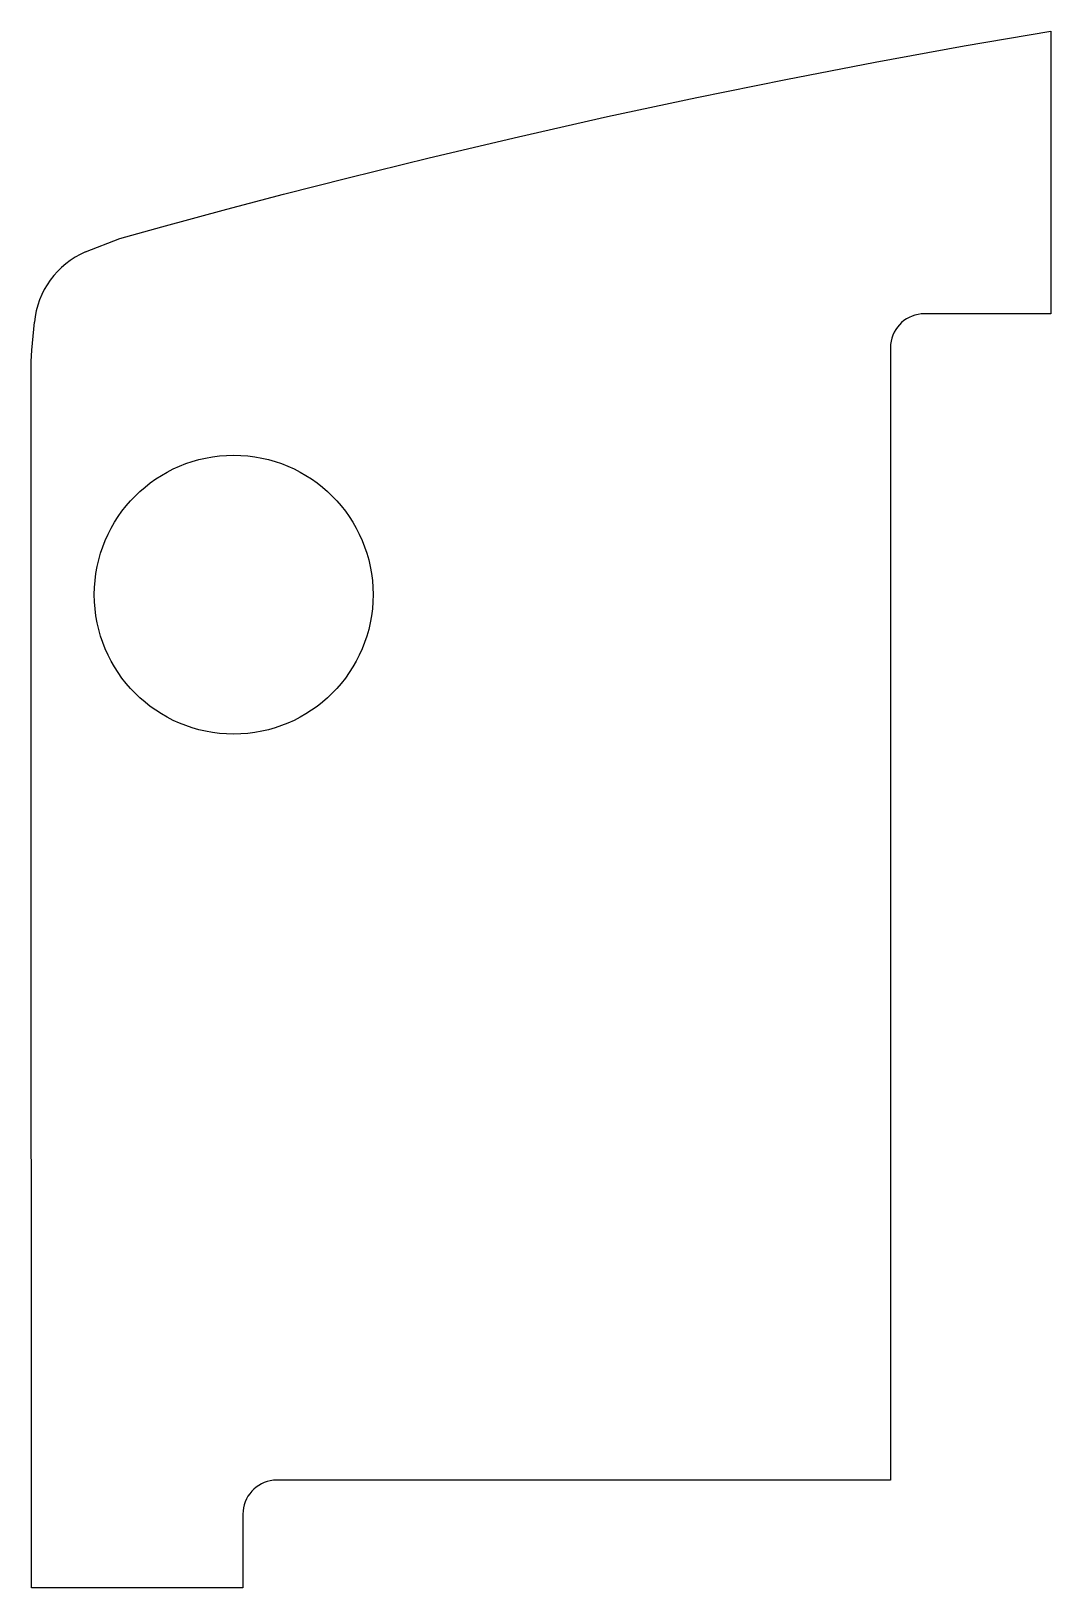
# Model space of a CAD drawing. Header units: millimetres. Extents: x 49.5 to 79.5, y -62.7 to -16.9.
import ezdxf

# ---------------------------------------------------------------- set-up
doc = ezdxf.new("R2010")
doc.units = ezdxf.units.MM

msp = doc.modelspace()

# ---------------------------------------------------------------- linework, layer by layer
for p, q in [((74.366, -17.848), (76.988, -17.37)), ((76.988, -17.37), (79.539, -16.934)), ((79.539, -16.934), (79.539, -25.241)), ((71.744, -18.353), (74.366, -17.848)), ((69.122, -18.886), (71.744, -18.353)), ((66.499, -19.447), (69.122, -18.886)), ((63.877, -20.037), (66.499, -19.447)), ((61.255, -20.655), (63.877, -20.037)), ((58.871, -21.243), (61.255, -20.655)), ((56.964, -21.73), (58.871, -21.243)), ((55.296, -22.169), (56.964, -21.73)), ((53.389, -22.685), (55.296, -22.169)), ((52.15, -23.034), (53.389, -22.685)), ((51.137, -23.427), (52.15, -23.034)), ((49.558, -26.309), (49.64, -25.49)), ((79.539, -25.241), (75.82, -25.242)), ((49.541, -26.642), (49.558, -26.309)), ((74.825, -26.144), (74.819, -59.531)), ((49.541, -49.876), (49.541, -26.642)), ((49.549, -50.297), (49.541, -49.876)), ((49.554, -62.699), (49.549, -50.297)), ((74.819, -59.531), (56.672, -59.537)), ((55.77, -60.532), (55.769, -62.699)), ((55.769, -62.699), (49.554, -62.699))]:
    msp.add_line(p, q)
for centre, radius, start, end in [((52.13, -25.723), 2.502, 113.4006, 174.6401), ((75.82, -26.242), 1, 90, 174.375), ((56.77, -60.532), 1, 95.625, 180)]:
    msp.add_arc(centre, radius, start, end)
at = {"layer": 'RECESS_UNDERSIDE_0.6'}
msp.add_circle((55.5, -33.5), 4.1, dxfattribs=at)

doc.saveas('drawing.dxf')
